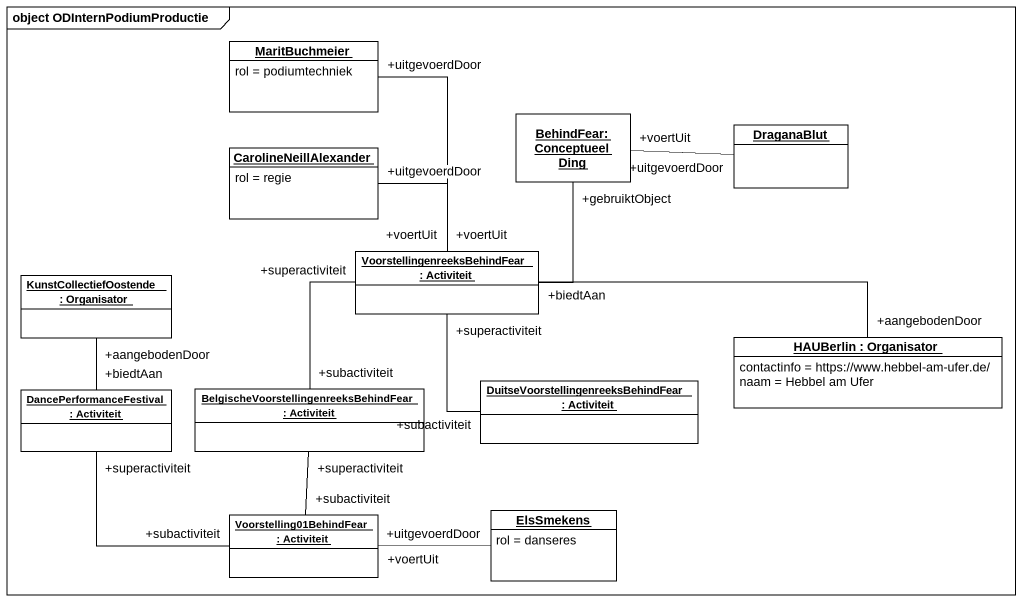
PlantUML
@startuml
mainframe object ODInternPodiumProductie
hide circle
hide empty members
object MaritBuchmeier {
  rol = podiumtechniek
}
object CarolineNeillAlexander {
  rol = regie
}
object "BehindFear:ConceptueelDing" as BehindFear_ConceptueelDing
object DraganaBlut
object "VoorstellingenreeksBehindFear : Activiteit" as VoorstellingenreeksBehindFea
object "KunstCollectiefOostende : Organisator" as KunstCollectiefOostende
object "HAUBerlin : Organisator" as HAUBerlin {
  contactinfo = https://www.hebbel-am-ufer.de/
  naam = Hebbel am Ufer
}
object "DancePerformanceFestival : Activiteit" as DancePerformanceFestival
object "BelgischeVoorstellingenreeksBehindFear : Activiteit" as BelgischeVoorstellingenreeks
object "DuitseVoorstellingenreeksBehindFear : Activiteit" as DuitseVoorstellingenreeksBeh
object "Voorstelling01BehindFear : Activiteit" as Voorstelling01BehindFear
object ElsSmekens {
  rol = danseres
}
MaritBuchmeier "+uitgevoerdDoor" -- "+voertUit" VoorstellingenreeksBehindFea
CarolineNeillAlexander "+uitgevoerdDoor" -- "+voertUit" VoorstellingenreeksBehindFea
BehindFear_ConceptueelDing "+voertUit" -right- "+uitgevoerdDoor" DraganaBlut
VoorstellingenreeksBehindFea -up- "+gebruiktObject" BehindFear_ConceptueelDing
VoorstellingenreeksBehindFea "+superactiviteit" -- "+subactiviteit" BelgischeVoorstellingenreeks
KunstCollectiefOostende "+aangebodenDoor" -- "+biedtAan" DancePerformanceFestival
HAUBerlin "+aangebodenDoor" -left- "+biedtAan" VoorstellingenreeksBehindFea
DancePerformanceFestival "+superactiviteit" -- "+subactiviteit" Voorstelling01BehindFear
BelgischeVoorstellingenreeks "+superactiviteit" -- "+subactiviteit" Voorstelling01BehindFear
BelgischeVoorstellingenreeks -- Voorstelling01BehindFear
DuitseVoorstellingenreeksBeh "+subactiviteit" -up- "+superactiviteit" VoorstellingenreeksBehindFea
ElsSmekens "+uitgevoerdDoor" -left- "+voertUit" Voorstelling01BehindFear
@enduml
